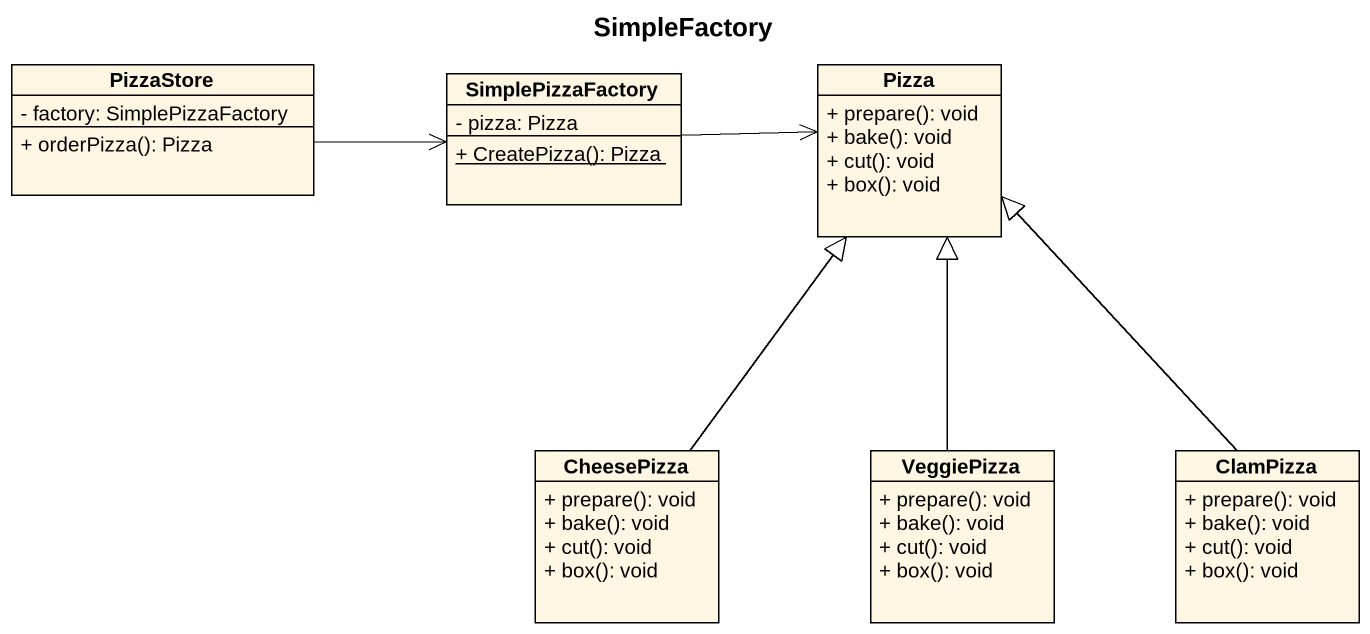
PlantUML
@startuml
title SimpleFactory
hide circle
hide empty members
skinparam classAttributeIconSize 0
class PizzaStore {
  - factory: SimplePizzaFactory
  + orderPizza(): Pizza
}
class SimplePizzaFactory {
  - pizza: Pizza
  {static} + CreatePizza(): Pizza
}
class Pizza {
  + prepare(): void
  + bake(): void
  + cut(): void
  + box(): void
}
class CheesePizza {
  + prepare(): void
  + bake(): void
  + cut(): void
  + box(): void
}
class VeggiePizza {
  + prepare(): void
  + bake(): void
  + cut(): void
  + box(): void
}
class ClamPizza {
  + prepare(): void
  + bake(): void
  + cut(): void
  + box(): void
}
PizzaStore -right-> SimplePizzaFactory
SimplePizzaFactory -right-> Pizza
CheesePizza -up-|> Pizza
VeggiePizza -up-|> Pizza
ClamPizza -up-|> Pizza
@enduml
